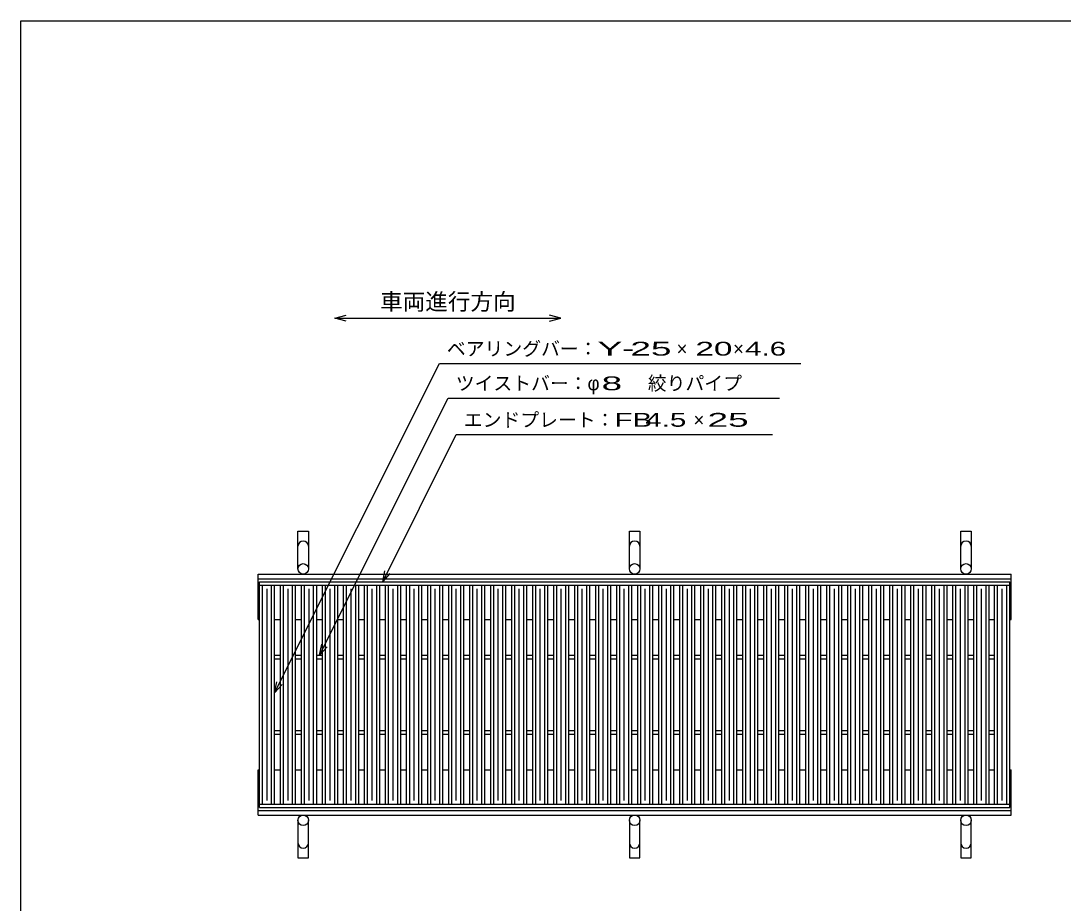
# Model space of a CAD drawing. Units: millimetres, scale not verified. Extents: x -1820 to 1724, y -1285 to 1059.
# Drawn here: x -1736 to -352, y -113 to 1059 of the extents above; entities that cross this region are included whole.
import ezdxf
from ezdxf.enums import TextEntityAlignment as Align

# ---------------------------------------------------------------- set-up
doc = ezdxf.new("R2010")
doc.units = ezdxf.units.MM
doc.header["$LTSCALE"] = 10
for name, color, linetype, lineweight in [('0_2', 150, 'Continuous', 25), ('16', 3, 'Continuous', 25), ('19', 6, 'Continuous', 25), ('22', 2, 'Continuous', 25)]:
    doc.layers.add(name, color=color, linetype=linetype, lineweight=lineweight)
doc.styles.add('ベクトル', font='')
doc.styles.get('ベクトル').set_extended_font_data('ベクトル')

msp = doc.modelspace()

# ---------------------------------------------------------------- linework, layer by layer
at = {"layer": '0_2'}
for p, q in [((-1736, -1141), (-1736, 1059)), ((-1736, 1059), (1724, 1059))]:
    msp.add_line(p, q, dxfattribs=at)
at = {"layer": '16'}
for p, q in [((-1419, 314), (-423, 314)), ((-1419, 309.5), (-1419, 314)), ((-1419, 309.5), (-423, 309.5)), ((-1419, 18.5), (-1419, 309.5)), ((-1419, 309.5), (-1399, 309.5)), ((-1415, 18.5), (-1415, 309.5)), ((-1409, 23.5), (-1409, 304.5)), ((-1403, 18.5), (-1403, 309.5)), ((-1399, 18.5), (-1399, 309.5)), ((-1391.1, 18.5), (-1391.1, 309.5)), ((-1391.1, 309.5), (-1371.1, 309.5)), ((-1387.1, 18.5), (-1387.1, 309.5)), ((-1381.1, 23.5), (-1381.1, 304.5)), ((-1375.1, 18.5), (-1375.1, 309.5)), ((-1371.1, 18.5), (-1371.1, 309.5)), ((-1363.2, 18.5), (-1363.2, 309.5)), ((-1363.2, 309.5), (-1343.2, 309.5)), ((-1359.2, 18.5), (-1359.2, 309.5)), ((-1353.2, 23.5), (-1353.2, 304.5)), ((-1347.2, 18.5), (-1347.2, 309.5)), ((-1343.2, 18.5), (-1343.2, 309.5)), ((-1335.3, 18.5), (-1335.3, 309.5)), ((-1335.3, 309.5), (-1315.3, 309.5)), ((-1331.3, 18.5), (-1331.3, 309.5)), ((-1325.3, 23.5), (-1325.3, 304.5)), ((-1319.3, 18.5), (-1319.3, 309.5)), ((-1315.3, 18.5), (-1315.3, 309.5)), ((-1307.4, 18.5), (-1307.4, 309.5)), ((-1307.4, 309.5), (-1287.4, 309.5)), ((-1303.4, 18.5), (-1303.4, 309.5)), ((-1297.4, 23.5), (-1297.4, 304.5)), ((-1291.4, 18.5), (-1291.4, 309.5)), ((-1287.4, 18.5), (-1287.4, 309.5)), ((-1279.5, 18.5), (-1279.5, 309.5)), ((-1279.5, 309.5), (-1259.5, 309.5)), ((-1275.5, 18.5), (-1275.5, 309.5)), ((-1269.5, 23.5), (-1269.5, 304.5)), ((-1263.5, 18.5), (-1263.5, 309.5)), ((-1259.5, 18.5), (-1259.5, 309.5)), ((-1251.6, 18.5), (-1251.6, 309.5)), ((-1251.6, 309.5), (-1231.6, 309.5)), ((-1247.6, 18.5), (-1247.6, 309.5)), ((-1241.6, 23.5), (-1241.6, 304.5)), ((-1235.6, 18.5), (-1235.6, 309.5)), ((-1231.6, 18.5), (-1231.6, 309.5)), ((-1223.7, 18.5), (-1223.7, 309.5)), ((-1223.7, 309.5), (-1203.7, 309.5)), ((-1219.7, 18.5), (-1219.7, 309.5)), ((-1213.7, 23.5), (-1213.7, 304.5)), ((-1207.7, 18.5), (-1207.7, 309.5)), ((-1203.7, 18.5), (-1203.7, 309.5)), ((-1195.8, 18.5), (-1195.8, 309.5)), ((-1195.8, 309.5), (-1175.8, 309.5)), ((-1191.8, 18.5), (-1191.8, 309.5)), ((-1185.8, 23.5), (-1185.8, 304.5)), ((-1179.8, 18.5), (-1179.8, 309.5)), ((-1175.8, 18.5), (-1175.8, 309.5)), ((-1167.9, 18.5), (-1167.9, 309.5)), ((-1167.9, 309.5), (-1147.9, 309.5)), ((-1163.9, 18.5), (-1163.9, 309.5)), ((-1157.9, 23.5), (-1157.9, 304.5)), ((-1151.9, 18.5), (-1151.9, 309.5)), ((-1147.9, 18.5), (-1147.9, 309.5)), ((-1140, 18.5), (-1140, 309.5)), ((-1140, 309.5), (-1120, 309.5)), ((-1136, 18.5), (-1136, 309.5)), ((-1130, 23.5), (-1130, 304.5)), ((-1124, 18.5), (-1124, 309.5)), ((-1120, 18.5), (-1120, 309.5)), ((-1112.1, 18.5), (-1112.1, 309.5)), ((-1112.1, 309.5), (-1092.1, 309.5)), ((-1108.1, 18.5), (-1108.1, 309.5)), ((-1102.1, 23.5), (-1102.1, 304.5)), ((-1096.1, 18.5), (-1096.1, 309.5)), ((-1092.1, 18.5), (-1092.1, 309.5)), ((-1084.2, 18.5), (-1084.2, 309.5)), ((-1084.2, 309.5), (-1064.2, 309.5)), ((-1080.2, 18.5), (-1080.2, 309.5)), ((-1074.2, 23.5), (-1074.2, 304.5)), ((-1068.2, 18.5), (-1068.2, 309.5)), ((-1064.2, 18.5), (-1064.2, 309.5)), ((-1056.3, 18.5), (-1056.3, 309.5)), ((-1056.3, 309.5), (-1036.3, 309.5)), ((-1052.3, 18.5), (-1052.3, 309.5)), ((-1046.3, 23.5), (-1046.3, 304.5)), ((-1040.3, 18.5), (-1040.3, 309.5)), ((-1036.3, 18.5), (-1036.3, 309.5)), ((-1028.4, 18.5), (-1028.4, 309.5)), ((-1028.4, 309.5), (-1008.4, 309.5)), ((-1024.4, 18.5), (-1024.4, 309.5)), ((-1018.4, 23.5), (-1018.4, 304.5)), ((-1012.4, 18.5), (-1012.4, 309.5)), ((-1008.4, 18.5), (-1008.4, 309.5)), ((-1000.5, 18.5), (-1000.5, 309.5)), ((-1000.5, 309.5), (-980.5, 309.5)), ((-996.5, 18.5), (-996.5, 309.5)), ((-990.5, 23.5), (-990.5, 304.5)), ((-984.5, 18.5), (-984.5, 309.5)), ((-980.5, 18.5), (-980.5, 309.5)), ((-972.6, 18.5), (-972.6, 309.5)), ((-972.6, 309.5), (-952.6, 309.5)), ((-968.6, 18.5), (-968.6, 309.5)), ((-962.6, 23.5), (-962.6, 304.5)), ((-956.6, 18.5), (-956.6, 309.5)), ((-952.6, 18.5), (-952.6, 309.5)), ((-944.7, 18.5), (-944.7, 309.5)), ((-944.7, 309.5), (-924.7, 309.5)), ((-940.7, 18.5), (-940.7, 309.5)), ((-934.7, 23.5), (-934.7, 304.5)), ((-928.7, 18.5), (-928.7, 309.5)), ((-924.7, 18.5), (-924.7, 309.5)), ((-916.8, 18.5), (-916.8, 309.5)), ((-916.8, 309.5), (-896.8, 309.5)), ((-912.8, 18.5), (-912.8, 309.5)), ((-906.8, 23.5), (-906.8, 304.5)), ((-900.8, 18.5), (-900.8, 309.5)), ((-896.8, 18.5), (-896.8, 309.5)), ((-888.9, 18.5), (-888.9, 309.5)), ((-888.9, 309.5), (-868.9, 309.5)), ((-884.9, 18.5), (-884.9, 309.5)), ((-878.9, 23.5), (-878.9, 304.5)), ((-872.9, 18.5), (-872.9, 309.5)), ((-868.9, 18.5), (-868.9, 309.5)), ((-861, 18.5), (-861, 309.5)), ((-861, 309.5), (-841, 309.5)), ((-857, 18.5), (-857, 309.5)), ((-851, 23.5), (-851, 304.5)), ((-845, 18.5), (-845, 309.5)), ((-841, 18.5), (-841, 309.5)), ((-833.1, 18.5), (-833.1, 309.5)), ((-833.1, 309.5), (-813.1, 309.5)), ((-829.1, 18.5), (-829.1, 309.5)), ((-823.1, 23.5), (-823.1, 304.5)), ((-817.1, 18.5), (-817.1, 309.5)), ((-813.1, 18.5), (-813.1, 309.5)), ((-805.2, 18.5), (-805.2, 309.5)), ((-805.2, 309.5), (-785.2, 309.5)), ((-801.2, 18.5), (-801.2, 309.5)), ((-795.2, 23.5), (-795.2, 304.5)), ((-789.2, 18.5), (-789.2, 309.5)), ((-785.2, 18.5), (-785.2, 309.5)), ((-777.3, 18.5), (-777.3, 309.5)), ((-777.3, 309.5), (-757.3, 309.5)), ((-773.3, 18.5), (-773.3, 309.5)), ((-767.3, 23.5), (-767.3, 304.5)), ((-761.3, 18.5), (-761.3, 309.5)), ((-757.3, 18.5), (-757.3, 309.5)), ((-749.4, 18.5), (-749.4, 309.5)), ((-749.4, 309.5), (-729.4, 309.5)), ((-745.4, 18.5), (-745.4, 309.5)), ((-739.4, 23.5), (-739.4, 304.5)), ((-733.4, 18.5), (-733.4, 309.5)), ((-729.4, 18.5), (-729.4, 309.5)), ((-721.5, 18.5), (-721.5, 309.5)), ((-721.5, 309.5), (-701.5, 309.5)), ((-717.5, 18.5), (-717.5, 309.5)), ((-711.5, 23.5), (-711.5, 304.5)), ((-705.5, 18.5), (-705.5, 309.5)), ((-701.5, 18.5), (-701.5, 309.5)), ((-693.6, 18.5), (-693.6, 309.5)), ((-693.6, 309.5), (-673.6, 309.5)), ((-689.6, 18.5), (-689.6, 309.5)), ((-683.6, 23.5), (-683.6, 304.5)), ((-677.6, 18.5), (-677.6, 309.5)), ((-673.6, 18.5), (-673.6, 309.5)), ((-665.7, 18.5), (-665.7, 309.5)), ((-665.7, 309.5), (-645.7, 309.5)), ((-661.7, 18.5), (-661.7, 309.5)), ((-655.7, 23.5), (-655.7, 304.5)), ((-649.7, 18.5), (-649.7, 309.5)), ((-645.7, 18.5), (-645.7, 309.5)), ((-637.8, 18.5), (-637.8, 309.5)), ((-637.8, 309.5), (-617.8, 309.5)), ((-633.8, 18.5), (-633.8, 309.5)), ((-627.8, 23.5), (-627.8, 304.5)), ((-621.8, 18.5), (-621.8, 309.5)), ((-617.8, 18.5), (-617.8, 309.5)), ((-609.9, 18.5), (-609.9, 309.5)), ((-609.9, 309.5), (-589.9, 309.5)), ((-605.9, 18.5), (-605.9, 309.5)), ((-599.9, 23.5), (-599.9, 304.5)), ((-593.9, 18.5), (-593.9, 309.5)), ((-589.9, 18.5), (-589.9, 309.5)), ((-582, 18.5), (-582, 309.5)), ((-582, 309.5), (-562, 309.5)), ((-578, 18.5), (-578, 309.5)), ((-572, 23.5), (-572, 304.5)), ((-566, 18.5), (-566, 309.5)), ((-562, 18.5), (-562, 309.5)), ((-554.1, 18.5), (-554.1, 309.5)), ((-554.1, 309.5), (-534.1, 309.5)), ((-550.1, 18.5), (-550.1, 309.5)), ((-544.1, 23.5), (-544.1, 304.5)), ((-538.1, 18.5), (-538.1, 309.5)), ((-534.1, 18.5), (-534.1, 309.5)), ((-526.2, 18.5), (-526.2, 309.5)), ((-526.2, 309.5), (-506.2, 309.5)), ((-522.2, 18.5), (-522.2, 309.5)), ((-516.2, 23.5), (-516.2, 304.5)), ((-510.2, 18.5), (-510.2, 309.5)), ((-506.2, 18.5), (-506.2, 309.5)), ((-498.3, 18.5), (-498.3, 309.5)), ((-498.3, 309.5), (-478.3, 309.5)), ((-494.3, 18.5), (-494.3, 309.5)), ((-488.3, 23.5), (-488.3, 304.5)), ((-482.3, 18.5), (-482.3, 309.5)), ((-478.3, 18.5), (-478.3, 309.5)), ((-470.4, 18.5), (-470.4, 309.5)), ((-470.4, 309.5), (-450.4, 309.5)), ((-466.4, 18.5), (-466.4, 309.5)), ((-460.4, 23.5), (-460.4, 304.5)), ((-454.4, 18.5), (-454.4, 309.5)), ((-450.4, 18.5), (-450.4, 309.5)), ((-443, 18.5), (-443, 309.5)), ((-443, 309.5), (-423, 309.5)), ((-439, 18.5), (-439, 309.5)), ((-433, 23.5), (-433, 304.5)), ((-427, 18.5), (-427, 309.5)), ((-423, 309.5), (-423, 314)), ((-423, 18.5), (-423, 309.5)), ((-1399, 216.5), (-1391.1, 216.5)), ((-1399, 211.5), (-1391.1, 211.5)), ((-1371.1, 216.5), (-1363.2, 216.5)), ((-1371.1, 211.5), (-1363.2, 211.5)), ((-1343.2, 216.5), (-1335.3, 216.5)), ((-1343.2, 211.5), (-1335.3, 211.5)), ((-1315.3, 216.5), (-1307.4, 216.5)), ((-1315.3, 211.5), (-1307.4, 211.5)), ((-1287.4, 216.5), (-1279.5, 216.5)), ((-1287.4, 211.5), (-1279.5, 211.5)), ((-1259.5, 216.5), (-1251.6, 216.5)), ((-1259.5, 211.5), (-1251.6, 211.5)), ((-1231.6, 216.5), (-1223.7, 216.5)), ((-1231.6, 211.5), (-1223.7, 211.5)), ((-1203.7, 216.5), (-1195.8, 216.5)), ((-1203.7, 211.5), (-1195.8, 211.5)), ((-1175.8, 216.5), (-1167.9, 216.5)), ((-1175.8, 211.5), (-1167.9, 211.5)), ((-1147.9, 216.5), (-1140, 216.5)), ((-1147.9, 211.5), (-1140, 211.5)), ((-1120, 216.5), (-1112.1, 216.5)), ((-1120, 211.5), (-1112.1, 211.5)), ((-1092.1, 216.5), (-1084.2, 216.5)), ((-1092.1, 211.5), (-1084.2, 211.5)), ((-1064.2, 216.5), (-1056.3, 216.5)), ((-1064.2, 211.5), (-1056.3, 211.5)), ((-1036.3, 216.5), (-1028.4, 216.5)), ((-1036.3, 211.5), (-1028.4, 211.5)), ((-1008.4, 216.5), (-1000.5, 216.5)), ((-1008.4, 211.5), (-1000.5, 211.5)), ((-980.5, 216.5), (-972.6, 216.5)), ((-980.5, 211.5), (-972.6, 211.5)), ((-952.6, 216.5), (-944.7, 216.5)), ((-952.6, 211.5), (-944.7, 211.5)), ((-924.7, 216.5), (-916.8, 216.5)), ((-924.7, 211.5), (-916.8, 211.5)), ((-896.8, 216.5), (-888.9, 216.5)), ((-896.8, 211.5), (-888.9, 211.5)), ((-868.9, 216.5), (-861, 216.5)), ((-868.9, 211.5), (-861, 211.5)), ((-841, 216.5), (-833.1, 216.5)), ((-841, 211.5), (-833.1, 211.5)), ((-813.1, 216.5), (-805.2, 216.5)), ((-813.1, 211.5), (-805.2, 211.5)), ((-785.2, 216.5), (-777.3, 216.5)), ((-785.2, 211.5), (-777.3, 211.5)), ((-757.3, 216.5), (-749.4, 216.5)), ((-757.3, 211.5), (-749.4, 211.5)), ((-729.4, 216.5), (-721.5, 216.5)), ((-729.4, 211.5), (-721.5, 211.5)), ((-701.5, 216.5), (-693.6, 216.5)), ((-701.5, 211.5), (-693.6, 211.5)), ((-673.6, 216.5), (-665.7, 216.5)), ((-673.6, 211.5), (-665.7, 211.5)), ((-645.7, 216.5), (-637.8, 216.5)), ((-645.7, 211.5), (-637.8, 211.5)), ((-617.8, 216.5), (-609.9, 216.5)), ((-617.8, 211.5), (-609.9, 211.5)), ((-589.9, 216.5), (-582, 216.5)), ((-589.9, 211.5), (-582, 211.5)), ((-562, 216.5), (-554.1, 216.5)), ((-562, 211.5), (-554.1, 211.5)), ((-534.1, 216.5), (-526.2, 216.5)), ((-534.1, 211.5), (-526.2, 211.5)), ((-506.2, 216.5), (-498.3, 216.5)), ((-506.2, 211.5), (-498.3, 211.5)), ((-478.3, 216.5), (-470.4, 216.5)), ((-478.3, 211.5), (-470.4, 211.5)), ((-450.4, 216.5), (-442.5, 216.5)), ((-450.4, 211.5), (-442.5, 211.5)), ((-1399, 116.5), (-1391.1, 116.5)), ((-1399, 111.5), (-1391.1, 111.5)), ((-1371.1, 116.5), (-1363.2, 116.5)), ((-1371.1, 111.5), (-1363.2, 111.5)), ((-1343.2, 116.5), (-1335.3, 116.5)), ((-1343.2, 111.5), (-1335.3, 111.5)), ((-1315.3, 116.5), (-1307.4, 116.5)), ((-1315.3, 111.5), (-1307.4, 111.5)), ((-1287.4, 116.5), (-1279.5, 116.5)), ((-1287.4, 111.5), (-1279.5, 111.5)), ((-1259.5, 116.5), (-1251.6, 116.5)), ((-1259.5, 111.5), (-1251.6, 111.5)), ((-1231.6, 116.5), (-1223.7, 116.5)), ((-1231.6, 111.5), (-1223.7, 111.5)), ((-1203.7, 116.5), (-1195.8, 116.5)), ((-1203.7, 111.5), (-1195.8, 111.5)), ((-1175.8, 116.5), (-1167.9, 116.5)), ((-1175.8, 111.5), (-1167.9, 111.5)), ((-1147.9, 116.5), (-1140, 116.5)), ((-1147.9, 111.5), (-1140, 111.5)), ((-1120, 116.5), (-1112.1, 116.5)), ((-1120, 111.5), (-1112.1, 111.5)), ((-1092.1, 116.5), (-1084.2, 116.5)), ((-1092.1, 111.5), (-1084.2, 111.5)), ((-1064.2, 116.5), (-1056.3, 116.5)), ((-1064.2, 111.5), (-1056.3, 111.5)), ((-1036.3, 116.5), (-1028.4, 116.5)), ((-1036.3, 111.5), (-1028.4, 111.5)), ((-1008.4, 116.5), (-1000.5, 116.5)), ((-1008.4, 111.5), (-1000.5, 111.5)), ((-980.5, 116.5), (-972.6, 116.5)), ((-980.5, 111.5), (-972.6, 111.5)), ((-952.6, 116.5), (-944.7, 116.5)), ((-952.6, 111.5), (-944.7, 111.5)), ((-924.7, 116.5), (-916.8, 116.5)), ((-924.7, 111.5), (-916.8, 111.5)), ((-896.8, 116.5), (-888.9, 116.5)), ((-896.8, 111.5), (-888.9, 111.5)), ((-868.9, 116.5), (-861, 116.5)), ((-868.9, 111.5), (-861, 111.5)), ((-841, 116.5), (-833.1, 116.5)), ((-841, 111.5), (-833.1, 111.5)), ((-813.1, 116.5), (-805.2, 116.5)), ((-813.1, 111.5), (-805.2, 111.5)), ((-785.2, 116.5), (-777.3, 116.5)), ((-785.2, 111.5), (-777.3, 111.5)), ((-757.3, 116.5), (-749.4, 116.5)), ((-757.3, 111.5), (-749.4, 111.5)), ((-729.4, 116.5), (-721.5, 116.5)), ((-729.4, 111.5), (-721.5, 111.5)), ((-701.5, 116.5), (-693.6, 116.5)), ((-701.5, 111.5), (-693.6, 111.5)), ((-673.6, 116.5), (-665.7, 116.5)), ((-673.6, 111.5), (-665.7, 111.5)), ((-645.7, 116.5), (-637.8, 116.5)), ((-645.7, 111.5), (-637.8, 111.5)), ((-617.8, 116.5), (-609.9, 116.5)), ((-617.8, 111.5), (-609.9, 111.5)), ((-589.9, 116.5), (-582, 116.5)), ((-589.9, 111.5), (-582, 111.5)), ((-562, 116.5), (-554.1, 116.5)), ((-562, 111.5), (-554.1, 111.5)), ((-534.1, 116.5), (-526.2, 116.5)), ((-534.1, 111.5), (-526.2, 111.5)), ((-506.2, 116.5), (-498.3, 116.5)), ((-506.2, 111.5), (-498.3, 111.5)), ((-478.3, 116.5), (-470.4, 116.5)), ((-478.3, 111.5), (-470.4, 111.5)), ((-450.4, 116.5), (-442.5, 116.5)), ((-450.4, 111.5), (-442.5, 111.5)), ((-1419, 18.5), (-423, 18.5)), ((-1419, 14), (-1419, 18.5)), ((-1419, 18.5), (-1399, 18.5)), ((-1419, 14), (-423, 14)), ((-1391.1, 18.5), (-1371.1, 18.5)), ((-1363.2, 18.5), (-1343.2, 18.5)), ((-1335.3, 18.5), (-1315.3, 18.5)), ((-1307.4, 18.5), (-1287.4, 18.5)), ((-1279.5, 18.5), (-1259.5, 18.5)), ((-1251.6, 18.5), (-1231.6, 18.5)), ((-1223.7, 18.5), (-1203.7, 18.5)), ((-1195.8, 18.5), (-1175.8, 18.5)), ((-1167.9, 18.5), (-1147.9, 18.5)), ((-1140, 18.5), (-1120, 18.5)), ((-1112.1, 18.5), (-1092.1, 18.5)), ((-1084.2, 18.5), (-1064.2, 18.5)), ((-1056.3, 18.5), (-1036.3, 18.5)), ((-1028.4, 18.5), (-1008.4, 18.5)), ((-1000.5, 18.5), (-980.5, 18.5)), ((-972.6, 18.5), (-952.6, 18.5)), ((-944.7, 18.5), (-924.7, 18.5)), ((-916.8, 18.5), (-896.8, 18.5)), ((-888.9, 18.5), (-868.9, 18.5)), ((-861, 18.5), (-841, 18.5)), ((-833.1, 18.5), (-813.1, 18.5)), ((-805.2, 18.5), (-785.2, 18.5)), ((-777.3, 18.5), (-757.3, 18.5)), ((-749.4, 18.5), (-729.4, 18.5)), ((-721.5, 18.5), (-701.5, 18.5)), ((-693.6, 18.5), (-673.6, 18.5)), ((-665.7, 18.5), (-645.7, 18.5)), ((-637.8, 18.5), (-617.8, 18.5)), ((-609.9, 18.5), (-589.9, 18.5)), ((-582, 18.5), (-562, 18.5)), ((-554.1, 18.5), (-534.1, 18.5)), ((-526.2, 18.5), (-506.2, 18.5)), ((-498.3, 18.5), (-478.3, 18.5)), ((-470.4, 18.5), (-450.4, 18.5)), ((-443, 18.5), (-423, 18.5)), ((-423, 14), (-423, 18.5))]:
    msp.add_line(p, q, dxfattribs=at)
at = {"layer": '19'}
for p, q in [((-1368, 331), (-1368, 381)), ((-1368, 381), (-1354, 381)), ((-1354, 381), (-1354, 331)), ((-928, 331), (-928, 381)), ((-928, 381), (-914, 381)), ((-914, 381), (-914, 331)), ((-488, 331), (-488, 381)), ((-488, 381), (-474, 381)), ((-474, 381), (-474, 331)), ((-1421, 324), (-421, 324)), ((-1421, 264), (-1421, 324)), ((-421, 264), (-421, 324)), ((-1421, 318), (-421, 318)), ((-1421, 264), (-1419, 264)), ((-1399, 264), (-1391.1, 264)), ((-1371.1, 264), (-1363.2, 264)), ((-1343.2, 264), (-1335.3, 264)), ((-1315.3, 264), (-1307.4, 264)), ((-1287.4, 264), (-1279.5, 264)), ((-1259.5, 264), (-1251.6, 264)), ((-1231.6, 264), (-1223.7, 264)), ((-1203.7, 264), (-1195.8, 264)), ((-1175.8, 264), (-1167.9, 264)), ((-1147.9, 264), (-1140, 264)), ((-1120, 264), (-1112.1, 264)), ((-1092.1, 264), (-1084.2, 264)), ((-1064.2, 264), (-1056.3, 264)), ((-1036.3, 264), (-1028.4, 264)), ((-1008.4, 264), (-1000.5, 264)), ((-980.5, 264), (-972.6, 264)), ((-952.6, 264), (-944.7, 264)), ((-924.7, 264), (-916.8, 264)), ((-896.8, 264), (-888.9, 264)), ((-868.9, 264), (-861, 264)), ((-841, 264), (-833.1, 264)), ((-813.1, 264), (-805.2, 264)), ((-785.2, 264), (-777.3, 264)), ((-757.3, 264), (-749.4, 264)), ((-729.4, 264), (-721.5, 264)), ((-701.5, 264), (-693.6, 264)), ((-673.6, 264), (-665.7, 264)), ((-645.7, 264), (-637.8, 264)), ((-617.8, 264), (-609.9, 264)), ((-589.9, 264), (-582, 264)), ((-562, 264), (-554.1, 264)), ((-534.1, 264), (-526.7, 264)), ((-506.2, 264), (-498.8, 264)), ((-478.3, 264), (-470.9, 264)), ((-450.4, 264), (-443, 264)), ((-423, 264), (-421, 264)), ((-1421, 4), (-1421, 64)), ((-1421, 64), (-1419, 64)), ((-1399, 64), (-1391.1, 64)), ((-1371.1, 64), (-1363.2, 64)), ((-1343.2, 64), (-1335.3, 64)), ((-1315.3, 64), (-1307.4, 64)), ((-1287.4, 64), (-1279.5, 64)), ((-1259.5, 64), (-1251.6, 64)), ((-1231.6, 64), (-1223.7, 64)), ((-1203.7, 64), (-1195.8, 64)), ((-1175.8, 64), (-1167.9, 64)), ((-1147.9, 64), (-1140, 64)), ((-1120, 64), (-1112.1, 64)), ((-1092.1, 64), (-1084.2, 64)), ((-1064.2, 64), (-1056.3, 64)), ((-1036.3, 64), (-1028.4, 64)), ((-1008.4, 64), (-1000.5, 64)), ((-980.5, 64), (-972.6, 64)), ((-952.6, 64), (-944.7, 64)), ((-924.7, 64), (-916.8, 64)), ((-896.8, 64), (-888.9, 64)), ((-868.9, 64), (-861, 64)), ((-841, 64), (-833.1, 64)), ((-813.1, 64), (-805.2, 64)), ((-785.2, 64), (-777.3, 64)), ((-757.3, 64), (-749.4, 64)), ((-729.4, 64), (-721.5, 64)), ((-701.5, 64), (-693.6, 64)), ((-673.6, 64), (-665.7, 64)), ((-645.7, 64), (-637.8, 64)), ((-617.8, 64), (-609.9, 64)), ((-589.9, 64), (-582, 64)), ((-562, 64), (-554.1, 64)), ((-534.1, 64), (-526.7, 64)), ((-506.2, 64), (-498.8, 64)), ((-478.3, 64), (-470.9, 64)), ((-450.4, 64), (-443, 64)), ((-423, 64), (-421, 64)), ((-421, 4), (-421, 64)), ((-1421, 10), (-421, 10)), ((-1421, 4), (-421, 4)), ((-1368, -3), (-1368, -53)), ((-1354, -53), (-1354, -3)), ((-928, -3), (-928, -53)), ((-914, -53), (-914, -3)), ((-488, -3), (-488, -53)), ((-474, -53), (-474, -3)), ((-1368, -53), (-1354, -53)), ((-928, -53), (-914, -53)), ((-488, -53), (-474, -53))]:
    msp.add_line(p, q, dxfattribs=at)
for centre in [(-1361, 331), (-921, 331), (-481, 331), (-1361, -3), (-921, -3), (-481, -3)]:
    msp.add_circle(centre, 7, dxfattribs=at)
for centre, start, end in [((-1361, 361), 0, 180), ((-921, 361), 0, 180), ((-481, 361), 0, 180), ((-1361, -33), 180, 0), ((-921, -33), 180, 0), ((-481, -33), 180, 0)]:
    msp.add_arc(centre, 7, start, end, dxfattribs=at)
at = {"layer": '22', "color": 4}
for p, q in [((-1319, 664), (-1304, 668)), ((-1019, 664), (-1034, 668)), ((-1304, 660), (-1319, 664)), ((-1319, 664), (-1019, 664)), ((-1034, 660), (-1019, 664)), ((-1399, 166.5), (-1180.25, 604)), ((-1180.25, 604), (-700.25, 604)), ((-1339.25, 216.5), (-1168.5, 558)), ((-1168.5, 558), (-728.5, 558)), ((-1255.55, 314), (-1157.8, 509.5)), ((-1157.8, 509.5), (-737.8, 509.5)), ((-1255.55, 314), (-1252.55, 328.6)), ((-1255.55, 314), (-1245.55, 325)), ((-1339.25, 216.5), (-1336.25, 231.1)), ((-1339.25, 216.5), (-1329.25, 227.5)), ((-1399, 166.5), (-1396, 181.1)), ((-1399, 166.5), (-1389, 177.5))]:
    msp.add_line(p, q, dxfattribs=at)

# ---------------------------------------------------------------- texts
at = {"layer": '22', "style": 'ベクトル'}
for s, height, p in [('車両進行方向', 21.99, (-1259, 686)), ('ベアリングバー：', 18.33, (-1170.25, 623.5)), ('×', 18.33, (-865.25, 623.5)), ('×', 18.33, (-790.25, 623.5)), ('ツイストバー：', 18.33, (-1158.5, 577.5)), ('φ', 18.33, (-983.5, 577.5)), ('絞りパイプ', 18.33, (-903.5, 577.5)), ('エンドプレート：', 18.33, (-1147.8, 529)), ('×', 18.33, (-842.8, 529))]:
    msp.add_text(s, height=height, dxfattribs=at).set_placement(p, align=Align.MIDDLE_LEFT)
for s, width, p in [('Y-', 2, (-970.25, 623.5)), (' 25 ', 2, (-940.25, 623.5)), ('20', 1.8, (-840.25, 623.5)), (' 4.6 ', 1.6, (-785.25, 623.5)), (' 8 ', 2, (-978.5, 577.5)), ('FB', 1.6, (-947.8, 529)), (' 4.5 ', 1.6, (-917.8, 529)), (' 25 ', 2, (-837.8, 529))]:
    msp.add_text(s, height=18.33, dxfattribs=dict(at, width=width)).set_placement(p, align=Align.MIDDLE_LEFT)

doc.saveas('drawing.dxf')
